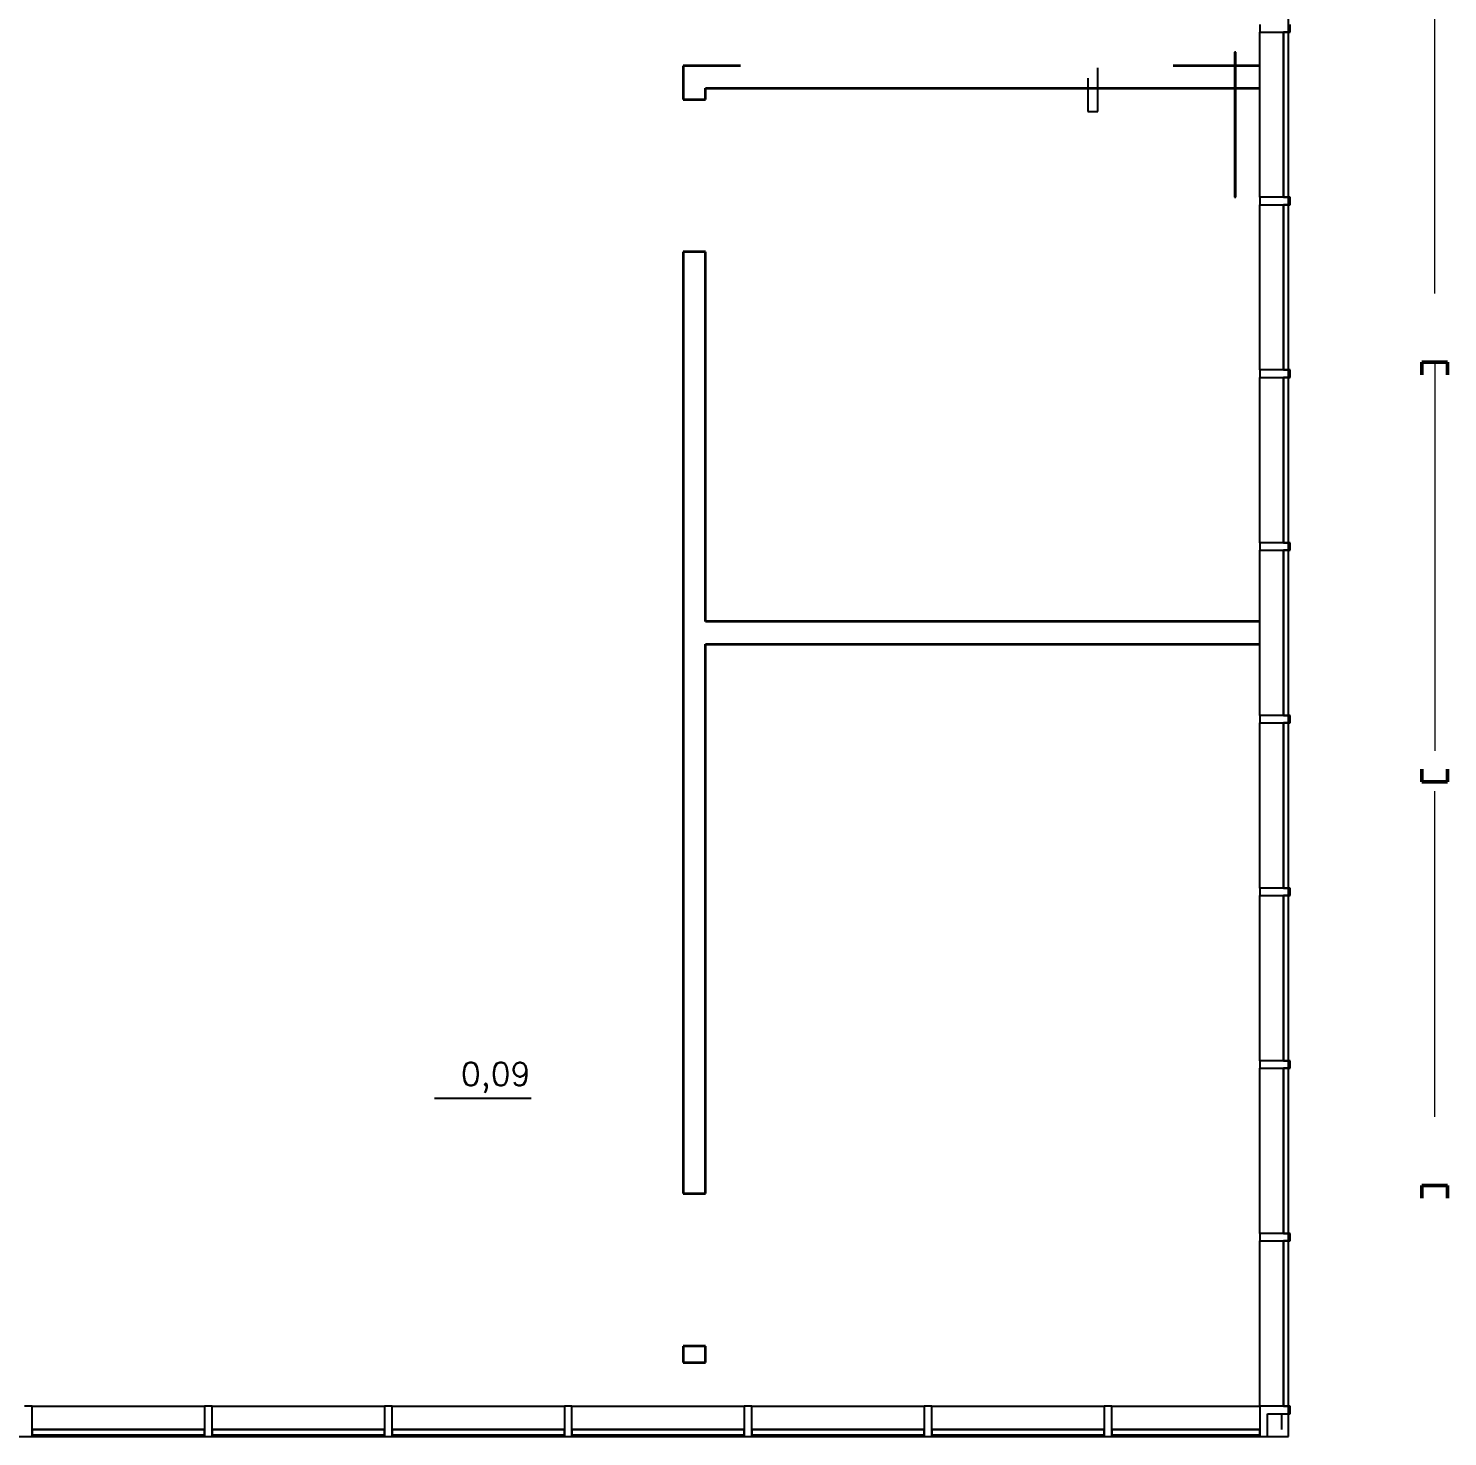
# Model space of a CAD drawing. Header units: millimetres. Extents: x 32.4 to 129.7, y 76.1 to 139.3.
# Drawn here: x 119.7 to 129.48, y 93.3 to 103 of the extents above; entities that cross this region are included whole.
import ezdxf

# ---------------------------------------------------------------- set-up
doc = ezdxf.new("R2010")
doc.units = ezdxf.units.MM
doc.layers.add('A-WALL-FULL', color=7, linetype='Continuous', lineweight=13)
doc.layers.add('S-----TEP', color=7, linetype='Continuous', lineweight=9)
for name, color, linetype in [('carpinteria vidrio', 7, 'Continuous'), ('Lineas Carpintería', 7, 'Continuous'), ('n carpinteria vidrio', 7, 'Continuous'), ('tabique', 7, 'Continuous')]:
    doc.layers.add(name, color=color, linetype=linetype)
doc.styles.get("Standard").update_dxf_attribs({"font": 'txt.shx'})

msp = doc.modelspace()

# ---------------------------------------------------------------- linework, layer by layer
at = {"ltscale": 10}
for p, q in [((128.387405, 93.296375), (128.387405, 123.360875)), ((117.039191, 93.296375), (128.387405, 93.296375))]:
    msp.add_line(p, q, dxfattribs=at)
at = {"layer": 'A-WALL-FULL', "lineweight": 35}
for p, q in [((124.611855, 102.742442), (124.215628, 102.742442)), ((124.215628, 102.742442), (124.215628, 102.511467)), ((128.189905, 102.742442), (127.592805, 102.742442)), ((124.215628, 102.511467), (124.370403, 102.511467)), ((124.370403, 102.511467), (124.370403, 102.587667)), ((124.370403, 102.587667), (128.189905, 102.587667)), ((124.370403, 101.460667), (124.215628, 101.460667)), ((124.215628, 101.460667), (124.215628, 94.970775)), ((124.370403, 98.912762), (124.370403, 101.460667)), ((128.189905, 98.912762), (124.370403, 98.912762)), ((124.370403, 98.757987), (128.189905, 98.757987)), ((124.370403, 94.970775), (124.370403, 98.757987)), ((124.215628, 94.970775), (124.370403, 94.970775)), ((124.370403, 93.919975), (124.215628, 93.919975)), ((124.215628, 93.919975), (124.215628, 93.806375)), ((124.370403, 93.806375), (124.370403, 93.919975)), ((124.215628, 93.806375), (124.370403, 93.806375))]:
    msp.add_line(p, q, dxfattribs=at)
at = {"layer": 'carpinteria vidrio'}
for p, q in [((128.02491, 102.837442), (128.01491, 102.837442)), ((128.01491, 102.837442), (128.01491, 101.837442)), ((128.02491, 102.837442), (128.01491, 102.837442)), ((128.01491, 102.837442), (128.01491, 101.837442)), ((128.02491, 101.837442), (128.02491, 102.837442)), ((128.02491, 101.837442), (128.02491, 102.837442)), ((128.01491, 101.837442), (128.02491, 101.837442)), ((128.01491, 101.837442), (128.02491, 101.837442))]:
    msp.add_line(p, q, dxfattribs=at)
at = {"layer": 'Lineas Carpintería', "extrusion": (0, 0, -1)}
for p, q in [((128.189905, 103.026375), (128.189905, 102.974375)), ((128.399905, 102.974375), (128.399905, 103.026375)), ((128.189905, 102.974375), (128.399905, 102.974375)), ((128.399905, 101.836375), (128.189905, 101.836375)), ((128.189905, 101.836375), (128.189905, 101.784375)), ((128.399905, 101.784375), (128.399905, 101.836375)), ((128.189905, 101.784375), (128.399905, 101.784375)), ((128.399905, 100.646375), (128.189905, 100.646375)), ((128.189905, 100.646375), (128.189905, 100.594375)), ((128.399905, 100.594375), (128.399905, 100.646375)), ((128.189905, 100.594375), (128.399905, 100.594375)), ((128.399905, 99.456375), (128.189905, 99.456375)), ((128.189905, 99.456375), (128.189905, 99.404375)), ((128.189905, 99.404375), (128.399905, 99.404375)), ((128.399905, 99.404375), (128.399905, 99.456375)), ((128.399905, 98.266375), (128.189905, 98.266375)), ((128.189905, 98.266375), (128.189905, 98.214375)), ((128.189905, 98.214375), (128.399905, 98.214375)), ((128.399905, 98.214375), (128.399905, 98.266375)), ((128.399905, 97.076375), (128.189905, 97.076375)), ((128.189905, 97.076375), (128.189905, 97.024375)), ((128.399905, 97.024375), (128.399905, 97.076375)), ((128.189905, 97.024375), (128.399905, 97.024375)), ((128.399905, 95.886375), (128.189905, 95.886375)), ((128.189905, 95.886375), (128.189905, 95.834375)), ((128.399905, 95.834375), (128.399905, 95.886375)), ((128.189905, 95.834375), (128.399905, 95.834375)), ((128.399905, 94.696375), (128.189905, 94.696375)), ((128.189905, 94.696375), (128.189905, 94.644375)), ((128.399905, 94.644375), (128.399905, 94.696375)), ((128.189905, 94.644375), (128.399905, 94.644375)), ((119.729191, 93.506375), (119.677191, 93.506375)), ((119.729191, 93.296375), (119.729191, 93.506375)), ((120.969191, 93.506375), (120.917191, 93.506375)), ((120.917191, 93.506375), (120.917191, 93.296375)), ((120.969191, 93.296375), (120.969191, 93.506375)), ((122.209191, 93.506375), (122.157191, 93.506375)), ((122.157191, 93.506375), (122.157191, 93.296375)), ((122.209191, 93.296375), (122.209191, 93.506375)), ((123.449191, 93.506375), (123.397191, 93.506375)), ((123.397191, 93.506375), (123.397191, 93.296375)), ((123.449191, 93.296375), (123.449191, 93.506375)), ((124.689191, 93.506375), (124.637191, 93.506375)), ((124.637191, 93.506375), (124.637191, 93.296375)), ((124.689191, 93.296375), (124.689191, 93.506375)), ((125.929191, 93.506375), (125.877191, 93.506375)), ((125.877191, 93.506375), (125.877191, 93.296375)), ((125.929191, 93.296375), (125.929191, 93.506375)), ((127.169191, 93.506375), (127.117191, 93.506375)), ((127.117191, 93.506375), (127.117191, 93.296375)), ((127.169191, 93.296375), (127.169191, 93.506375)), ((119.677191, 93.296375), (119.729191, 93.296375)), ((120.917191, 93.296375), (120.969191, 93.296375)), ((122.157191, 93.296375), (122.209191, 93.296375)), ((123.397191, 93.296375), (123.449191, 93.296375)), ((124.637191, 93.296375), (124.689191, 93.296375)), ((125.877191, 93.296375), (125.929191, 93.296375)), ((127.117191, 93.296375), (127.169191, 93.296375))]:
    msp.add_line(p, q, dxfattribs=at)
at = {"layer": 'Lineas Carpintería'}
for p, q in [((128.189905, 101.836375), (128.189905, 102.974375)), ((128.349905, 102.974375), (128.349905, 101.836375)), ((128.387405, 102.974375), (128.352405, 102.974375)), ((128.352405, 102.974375), (128.352405, 101.836375)), ((128.387405, 101.836375), (128.387405, 102.974375)), ((128.352405, 101.836375), (128.387405, 101.836375)), ((128.189905, 100.646375), (128.189905, 101.784375)), ((128.349905, 101.784375), (128.349905, 100.646375)), ((128.387405, 101.784375), (128.352405, 101.784375)), ((128.352405, 101.784375), (128.352405, 100.646375)), ((128.387405, 100.646375), (128.387405, 101.784375)), ((128.352405, 100.646375), (128.387405, 100.646375)), ((128.189905, 99.456375), (128.189905, 100.594375)), ((128.349905, 100.594375), (128.349905, 99.456375)), ((128.387405, 100.594375), (128.352405, 100.594375)), ((128.352405, 100.594375), (128.352405, 99.456375)), ((128.387405, 99.456375), (128.387405, 100.594375)), ((128.189905, 98.266375), (128.189905, 99.404375)), ((128.349905, 99.404375), (128.349905, 98.266375)), ((128.352405, 99.456375), (128.387405, 99.456375)), ((128.387405, 99.404375), (128.352405, 99.404375)), ((128.352405, 99.404375), (128.352405, 98.266375)), ((128.387405, 98.266375), (128.387405, 99.404375)), ((128.189905, 97.076375), (128.189905, 98.214375)), ((128.349905, 98.214375), (128.349905, 97.076375)), ((128.352405, 98.266375), (128.387405, 98.266375)), ((128.387405, 98.214375), (128.352405, 98.214375)), ((128.352405, 98.214375), (128.352405, 97.076375)), ((128.387405, 97.076375), (128.387405, 98.214375)), ((128.352405, 97.076375), (128.387405, 97.076375)), ((128.189905, 95.886375), (128.189905, 97.024375)), ((128.349905, 97.024375), (128.349905, 95.886375)), ((128.387405, 97.024375), (128.352405, 97.024375)), ((128.352405, 97.024375), (128.352405, 95.886375)), ((128.387405, 95.886375), (128.387405, 97.024375)), ((128.352405, 95.886375), (128.387405, 95.886375)), ((128.189905, 94.696375), (128.189905, 95.834375)), ((128.349905, 95.834375), (128.349905, 94.696375)), ((128.387405, 95.834375), (128.352405, 95.834375)), ((128.352405, 95.834375), (128.352405, 94.696375)), ((128.387405, 94.696375), (128.387405, 95.834375)), ((128.352405, 94.696375), (128.387405, 94.696375)), ((128.189905, 93.506375), (128.189905, 94.644375)), ((128.349905, 94.644375), (128.349905, 93.506375)), ((128.387405, 94.644375), (128.352405, 94.644375)), ((128.352405, 94.644375), (128.352405, 93.506375)), ((128.387405, 93.506375), (128.387405, 94.644375)), ((119.729191, 93.506375), (120.917191, 93.506375)), ((120.969191, 93.506375), (122.157191, 93.506375)), ((122.209191, 93.506375), (123.397191, 93.506375)), ((123.449191, 93.506375), (124.637191, 93.506375)), ((124.689191, 93.506375), (125.877191, 93.506375)), ((125.929191, 93.506375), (127.117191, 93.506375)), ((127.169191, 93.506375), (128.189905, 93.506375)), ((128.399905, 93.506375), (128.189905, 93.506375)), ((128.189905, 93.506375), (128.189905, 93.296375)), ((128.352405, 93.506375), (128.387405, 93.506375)), ((128.399905, 93.454375), (128.399905, 93.506375)), ((128.241905, 93.296375), (128.241905, 93.454375)), ((128.241905, 93.454375), (128.399905, 93.454375)), ((128.34015, 93.454375), (128.34015, 93.346375)), ((120.917191, 93.346375), (119.729191, 93.346375)), ((120.917191, 93.343875), (119.729191, 93.343875)), ((119.729191, 93.343875), (119.729191, 93.308875)), ((120.917191, 93.308875), (120.917191, 93.343875)), ((122.157191, 93.346375), (120.969191, 93.346375)), ((122.157191, 93.343875), (120.969191, 93.343875)), ((120.969191, 93.343875), (120.969191, 93.308875)), ((122.157191, 93.308875), (122.157191, 93.343875)), ((123.397191, 93.346375), (122.209191, 93.346375)), ((123.397191, 93.343875), (122.209191, 93.343875)), ((122.209191, 93.343875), (122.209191, 93.308875)), ((123.397191, 93.308875), (123.397191, 93.343875)), ((124.637191, 93.346375), (123.449191, 93.346375)), ((124.637191, 93.343875), (123.449191, 93.343875)), ((123.449191, 93.343875), (123.449191, 93.308875)), ((124.637191, 93.308875), (124.637191, 93.343875)), ((125.877191, 93.346375), (124.689191, 93.346375)), ((125.877191, 93.343875), (124.689191, 93.343875)), ((124.689191, 93.343875), (124.689191, 93.308875)), ((125.877191, 93.308875), (125.877191, 93.343875)), ((127.117191, 93.346375), (125.929191, 93.346375)), ((127.117191, 93.343875), (125.929191, 93.343875)), ((125.929191, 93.343875), (125.929191, 93.308875)), ((127.117191, 93.308875), (127.117191, 93.343875)), ((128.189905, 93.346375), (127.169191, 93.346375)), ((128.189905, 93.343875), (127.169191, 93.343875)), ((127.169191, 93.343875), (127.169191, 93.308875)), ((128.189905, 93.308875), (128.189905, 93.343875)), ((119.729191, 93.308875), (120.917191, 93.308875)), ((120.969191, 93.308875), (122.157191, 93.308875)), ((122.209191, 93.308875), (123.397191, 93.308875)), ((123.449191, 93.308875), (124.637191, 93.308875)), ((124.689191, 93.308875), (125.877191, 93.308875)), ((125.929191, 93.308875), (127.117191, 93.308875)), ((127.169191, 93.308875), (128.189905, 93.308875)), ((128.189905, 93.296375), (128.241905, 93.296375))]:
    msp.add_line(p, q, dxfattribs=at)
at = {"layer": 'n carpinteria vidrio', "ltscale": 10}
msp.add_line((122.502747, 95.629442), (123.16724, 95.629442), dxfattribs=at)
at = {"layer": 'S-----TEP'}
for p, q in [((129.395196, 101.172807), (129.395196, 103.411493)), ((129.395196, 100.691762), (129.395196, 98.020906)), ((129.395196, 95.498807), (129.395196, 97.74392))]:
    msp.add_line(p, q, dxfattribs=at)
at = {"layer": 'S-----TEP', "lineweight": 50}
for p, q in [((129.484096, 100.700239), (129.306296, 100.700239)), ((129.306296, 100.700239), (129.306296, 100.612609)), ((129.484096, 100.612609), (129.484096, 100.700239)), ((129.306296, 97.896005), (129.306296, 97.808375)), ((129.484096, 97.808375), (129.484096, 97.896005)), ((129.306296, 97.808375), (129.484096, 97.808375)), ((129.484096, 95.026239), (129.306296, 95.026239)), ((129.306296, 95.026239), (129.306296, 94.938609)), ((129.484096, 94.938609), (129.484096, 95.026239))]:
    msp.add_line(p, q, dxfattribs=at)
at = {"layer": 'tabique'}
for p, q in [((127.073909, 102.427442), (127.073909, 102.727442)), ((127.073909, 102.427442), (127.073909, 102.727442)), ((127.003909, 102.657442), (127.003909, 102.427442)), ((127.003909, 102.657442), (127.003909, 102.427442)), ((127.003909, 102.427442), (127.073909, 102.427442)), ((127.003909, 102.427442), (127.073909, 102.427442))]:
    msp.add_line(p, q, dxfattribs=at)

# ---------------------------------------------------------------- texts
at = {"layer": 'n carpinteria vidrio'}
msp.add_text('0,09', height=0.16, dxfattribs=at).set_placement((122.683886, 95.715135))

doc.saveas('drawing.dxf')
